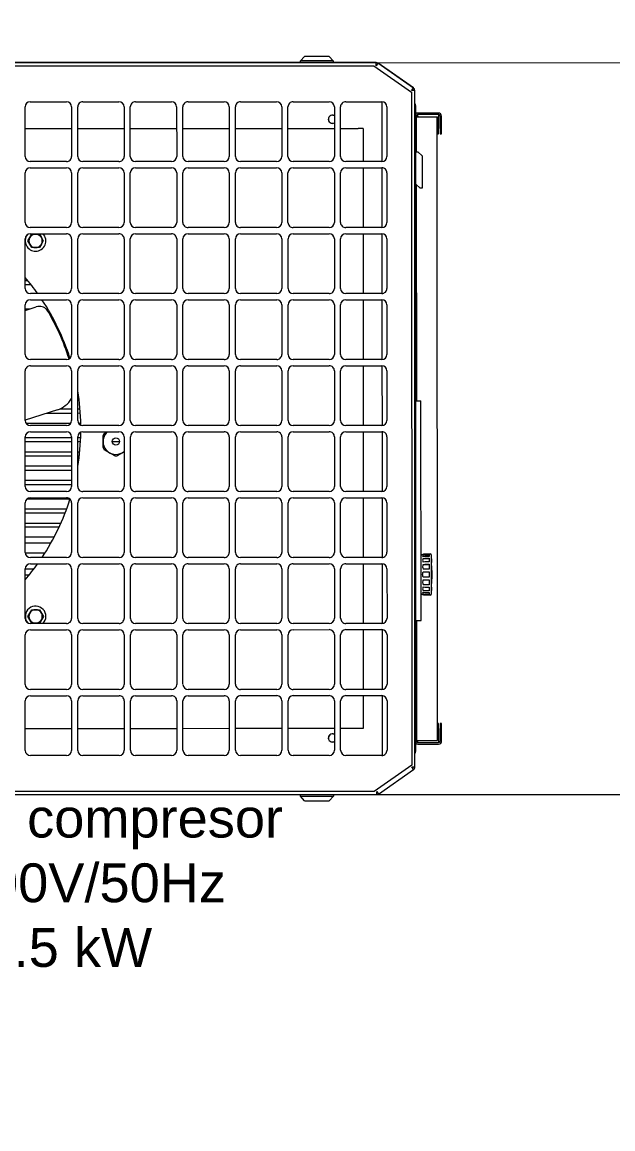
# Model space of a CAD drawing. Header units: millimetres. Extents: x 1322820 to 1391563, y 1051909 to 1098256.
# Drawn here: x 1362852 to 1363418, y 1087659 to 1088720 of the extents above; entities that cross this region are included whole.
import ezdxf

# ---------------------------------------------------------------- set-up
doc = ezdxf.new("R2010")
doc.units = ezdxf.units.MM
doc.header["$MEASUREMENT"] = 0
doc.layers.get('0').update_dxf_attribs({"true_color": 0x787878})
doc.layers.add('instalatii - echipamente_Pen_No__21', color=7, linetype='Continuous', lineweight=20, true_color=0x787878)
doc.styles.add('ARIAL', font='arial.ttf')

# ---------------------------------------------------------------- blocks, each defined once
blk = doc.blocks.new('terasa')
at = {"layer": 'instalatii - echipamente_Pen_No__21', "linetype": 'Continuous', "lineweight": 20}
for p, q in [((1363118.481, 1088683.275), (1363122.437, 1088687.627)), ((1363146.173, 1088687.631), (1363122.437, 1088687.627)), ((1363146.173, 1088687.631), (1363150.13, 1088683.28)), ((1362362.486, 1088678.615), (1363189.101, 1088678.736)), ((1363191.147, 1088681.703), (1362778.757, 1088681.643)), ((1363150.13, 1088683.28), (1363118.481, 1088683.275)), ((1363118.482, 1088681.693), (1363118.481, 1088683.275)), ((1363150.13, 1088683.28), (1363150.13, 1088681.697)), ((1363189.101, 1088678.736), (1363225.302, 1088653.423)), ((1363191.147, 1088681.703), (1363191.397, 1088681.703)), ((1363191.148, 1088678.736), (1363191.147, 1088681.703)), ((1363192.849, 1088681.167), (1363191.148, 1088678.736)), ((1363191.397, 1088681.693), (1363191.397, 1088681.703)), ((1363191.397, 1088679.093), (1363191.397, 1088680.22)), ((1363227.004, 1088657.259), (1363192.849, 1088681.167)), ((1363227.004, 1088657.259), (1363192.849, 1088681.167)), ((1363193.099, 1088681.167), (1363193.017, 1088681.05)), ((1363227, 1088657.436), (1363193.099, 1088681.167)), ((1363225.302, 1088654.828), (1363227.004, 1088657.259)), ((1363228.269, 1088654.829), (1363225.302, 1088654.828)), ((1363225.302, 1088653.423), (1363225.397, 1088007.796)), ((1363226.918, 1088657.319), (1363227, 1088657.436)), ((1363228.364, 1088006.042), (1363228.269, 1088654.829)), ((1363228.364, 1088006.042), (1363228.269, 1088654.829)), ((1362859.37, 1088644.072), (1362893.985, 1088644.078)), ((1362909.809, 1088644.08), (1362944.425, 1088644.085)), ((1362960.249, 1088644.087), (1362994.864, 1088644.092)), ((1363010.688, 1088644.095), (1363045.304, 1088644.1)), ((1363061.128, 1088644.102), (1363095.743, 1088644.107)), ((1363111.568, 1088644.109), (1363146.183, 1088644.114)), ((1363162.007, 1088644.117), (1363196.622, 1088644.122)), ((1363197.125, 1088586.784), (1363197.117, 1088644.097)), ((1362854.432, 1088591.654), (1362854.425, 1088639.127)), ((1362898.931, 1088639.133), (1362898.938, 1088591.661)), ((1362904.872, 1088591.662), (1362904.865, 1088639.134)), ((1362949.37, 1088639.141), (1362949.377, 1088591.668)), ((1362955.311, 1088591.669), (1362955.305, 1088639.141)), ((1362999.81, 1088639.148), (1362999.817, 1088591.675)), ((1363005.751, 1088591.676), (1363005.744, 1088639.149)), ((1363050.25, 1088639.155), (1363050.257, 1088591.683)), ((1363056.191, 1088591.684), (1363056.184, 1088639.156)), ((1363100.689, 1088639.163), (1363100.696, 1088591.69)), ((1363106.63, 1088591.691), (1363106.623, 1088639.164)), ((1363151.129, 1088639.17), (1363151.136, 1088591.698)), ((1363157.07, 1088591.698), (1363157.063, 1088639.171)), ((1363201.568, 1088639.177), (1363201.575, 1088591.705)), ((1363229.351, 1088021.05), (1363229.26, 1088640.17)), ((1363251.02, 1088633.251), (1363231.239, 1088633.248)), ((1363251.02, 1088631.767), (1363231.24, 1088631.764)), ((1363231.24, 1088630.281), (1363231.24, 1088631.764)), ((1363251.02, 1088631.767), (1363251.02, 1088630.284)), ((1363229.262, 1088630.28), (1363229.756, 1088630.28)), ((1363229.756, 1088629.786), (1363229.756, 1088630.28)), ((1363229.756, 1088629.786), (1363249.537, 1088629.789)), ((1363229.756, 1088629.786), (1363229.761, 1088596.209)), ((1363231.24, 1088630.281), (1363231.24, 1088629.786)), ((1363249.537, 1088629.789), (1363249.624, 1088031.437)), ((1363251.023, 1088613.47), (1363251.02, 1088630.284)), ((1363252.505, 1088618.416), (1363252.504, 1088630.284)), ((1363253.989, 1088618.416), (1363253.987, 1088630.284)), ((1362854.428, 1088618.357), (1362898.934, 1088618.364)), ((1362904.868, 1088618.365), (1362949.374, 1088618.371)), ((1362955.308, 1088618.372), (1362999.813, 1088618.379)), ((1363005.747, 1088618.38), (1363050.253, 1088618.386)), ((1363056.187, 1088618.387), (1363100.692, 1088618.393)), ((1363106.626, 1088618.394), (1363151.132, 1088618.401)), ((1363157.066, 1088618.402), (1363173.876, 1088618.404)), ((1363178.824, 1088618.405), (1363173.876, 1088618.404)), ((1363178.824, 1088618.405), (1363178.829, 1088586.757)), ((1363229.264, 1088613.467), (1363229.759, 1088613.467)), ((1363249.539, 1088613.47), (1363251.023, 1088613.47)), ((1363252.505, 1088618.416), (1363252.506, 1088613.471)), ((1363252.506, 1088613.471), (1363253.99, 1088613.471)), ((1363253.99, 1088613.471), (1363253.989, 1088618.416)), ((1363229.267, 1088596.654), (1363229.761, 1088596.654)), ((1363229.267, 1088595.22), (1363229.366, 1088595.22)), ((1363229.366, 1088596.209), (1363231.344, 1088596.209)), ((1363229.37, 1088565.055), (1363229.366, 1088596.209)), ((1363231.344, 1088596.209), (1363235.3, 1088592.254)), ((1363235.3, 1088592.254), (1363235.305, 1088561.1)), ((1362893.994, 1088586.715), (1362859.378, 1088586.71)), ((1362859.379, 1088580.776), (1362893.994, 1088580.781)), ((1362944.433, 1088586.722), (1362909.818, 1088586.717)), ((1362909.819, 1088580.783), (1362944.434, 1088580.788)), ((1362994.873, 1088586.73), (1362960.257, 1088586.725)), ((1362960.258, 1088580.791), (1362994.874, 1088580.796)), ((1363045.312, 1088586.737), (1363010.697, 1088586.732)), ((1363010.698, 1088580.798), (1363045.313, 1088580.803)), ((1363095.752, 1088586.744), (1363061.136, 1088586.739)), ((1363061.137, 1088580.805), (1363095.753, 1088580.81)), ((1363146.191, 1088586.752), (1363111.576, 1088586.747)), ((1363111.577, 1088580.813), (1363146.192, 1088580.818)), ((1363196.631, 1088586.759), (1363162.016, 1088586.754)), ((1363162.016, 1088580.82), (1363196.632, 1088580.825)), ((1363178.83, 1088580.822), (1363178.838, 1088523.46)), ((1363197.135, 1088523.487), (1363197.126, 1088580.8)), ((1362854.442, 1088528.357), (1362854.435, 1088575.83)), ((1362898.94, 1088575.836), (1362898.947, 1088528.364)), ((1362904.881, 1088528.365), (1362904.874, 1088575.837)), ((1362949.38, 1088575.844), (1362949.387, 1088528.371)), ((1362955.321, 1088528.372), (1362955.314, 1088575.845)), ((1362999.819, 1088575.851), (1362999.826, 1088528.379)), ((1363005.76, 1088528.38), (1363005.753, 1088575.852)), ((1363050.259, 1088575.859), (1363050.266, 1088528.386)), ((1363056.2, 1088528.387), (1363056.193, 1088575.859)), ((1363100.698, 1088575.866), (1363100.705, 1088528.393)), ((1363106.639, 1088528.394), (1363106.632, 1088575.867)), ((1363151.138, 1088575.873), (1363151.145, 1088528.401)), ((1363157.079, 1088528.402), (1363157.072, 1088575.874)), ((1363201.578, 1088575.881), (1363201.584, 1088528.408)), ((1363229.271, 1088565.55), (1363229.37, 1088565.55)), ((1363233.327, 1088561.1), (1363229.37, 1088565.055)), ((1363229.766, 1088564.66), (1363229.796, 1088357.313)), ((1363235.305, 1088561.1), (1363233.327, 1088561.1)), ((1362858.846, 1088513.849), (1362860.701, 1088517.064)), ((1362894.003, 1088523.418), (1362859.387, 1088523.413)), ((1362859.388, 1088517.479), (1362894.004, 1088517.484)), ((1362860.701, 1088517.064), (1362864.412, 1088517.064)), ((1362864.412, 1088517.064), (1362868.124, 1088517.065)), ((1362868.124, 1088517.065), (1362869.98, 1088513.851)), ((1362944.442, 1088523.426), (1362909.827, 1088523.42)), ((1362909.828, 1088517.486), (1362944.443, 1088517.491)), ((1362994.882, 1088523.433), (1362960.267, 1088523.428)), ((1362960.267, 1088517.494), (1362994.883, 1088517.499)), ((1363045.321, 1088523.44), (1363010.706, 1088523.435)), ((1363010.707, 1088517.501), (1363045.322, 1088517.506)), ((1363095.761, 1088523.448), (1363061.146, 1088523.443)), ((1363061.147, 1088517.509), (1363095.762, 1088517.514)), ((1363146.201, 1088523.455), (1363111.585, 1088523.45)), ((1363111.586, 1088517.516), (1363146.201, 1088517.521)), ((1363196.64, 1088523.462), (1363162.025, 1088523.457)), ((1363162.026, 1088517.523), (1363196.641, 1088517.528)), ((1363178.839, 1088517.526), (1363178.847, 1088460.163)), ((1363197.144, 1088460.191), (1363197.136, 1088517.504)), ((1362854.451, 1088465.061), (1362854.444, 1088512.533)), ((1362856.99, 1088510.635), (1362858.846, 1088513.849)), ((1362858.847, 1088507.421), (1362856.99, 1088510.635)), ((1362860.703, 1088504.207), (1362858.847, 1088507.421)), ((1362864.414, 1088504.207), (1362860.703, 1088504.207)), ((1362868.126, 1088504.208), (1362864.414, 1088504.207)), ((1362869.981, 1088507.422), (1362868.126, 1088504.208)), ((1362869.98, 1088513.851), (1362871.837, 1088510.637)), ((1362871.837, 1088510.637), (1362869.981, 1088507.422)), ((1362898.949, 1088512.54), (1362898.956, 1088465.067)), ((1362904.89, 1088465.068), (1362904.883, 1088512.541)), ((1362949.389, 1088512.547), (1362949.396, 1088465.075)), ((1362955.33, 1088465.076), (1362955.323, 1088512.548)), ((1362999.829, 1088512.555), (1362999.835, 1088465.082)), ((1363005.77, 1088465.083), (1363005.763, 1088512.555)), ((1363050.268, 1088512.562), (1363050.275, 1088465.089)), ((1363056.209, 1088465.09), (1363056.202, 1088512.563)), ((1363100.708, 1088512.569), (1363100.715, 1088465.097)), ((1363106.649, 1088465.098), (1363106.642, 1088512.57)), ((1363151.147, 1088512.577), (1363151.154, 1088465.104)), ((1363157.088, 1088465.105), (1363157.081, 1088512.578)), ((1363201.587, 1088512.584), (1363201.594, 1088465.112)), ((1362854.45, 1088472.824), (1362856.732, 1088472.825)), ((1362860.195, 1088468.523), (1362854.45, 1088468.522)), ((1362894.012, 1088460.121), (1362859.397, 1088460.116)), ((1362859.398, 1088454.182), (1362894.013, 1088454.187)), ((1362944.452, 1088460.129), (1362909.836, 1088460.124)), ((1362909.837, 1088454.19), (1362944.452, 1088454.195)), ((1362994.891, 1088460.136), (1362960.276, 1088460.131)), ((1362960.277, 1088454.197), (1362994.892, 1088454.202)), ((1363045.331, 1088460.144), (1363010.715, 1088460.139)), ((1363010.716, 1088454.204), (1363045.332, 1088454.21)), ((1363095.77, 1088460.151), (1363061.155, 1088460.146)), ((1363061.156, 1088454.212), (1363095.771, 1088454.217)), ((1363146.21, 1088460.158), (1363111.594, 1088460.153)), ((1363111.595, 1088454.219), (1363146.211, 1088454.224)), ((1363196.649, 1088460.166), (1363162.034, 1088460.161)), ((1363162.035, 1088454.227), (1363196.65, 1088454.232)), ((1363178.848, 1088454.229), (1363178.856, 1088396.866)), ((1363197.153, 1088396.894), (1363197.145, 1088454.207)), ((1362854.46, 1088401.764), (1362854.453, 1088449.237)), ((1362854.454, 1088443.933), (1362865.051, 1088447.378)), ((1362854.454, 1088445.429), (1362859.058, 1088445.43)), ((1362874.423, 1088445.432), (1362876.082, 1088445.432)), ((1362878.596, 1088441.13), (1362877.416, 1088441.13)), ((1362898.959, 1088449.243), (1362898.966, 1088401.771)), ((1362904.9, 1088401.771), (1362904.893, 1088449.244)), ((1362949.398, 1088449.25), (1362949.405, 1088401.778)), ((1362955.339, 1088401.779), (1362955.332, 1088449.251)), ((1362999.838, 1088449.258), (1362999.845, 1088401.785)), ((1363005.779, 1088401.786), (1363005.772, 1088449.259)), ((1363050.277, 1088449.265), (1363050.284, 1088401.793)), ((1363056.218, 1088401.794), (1363056.211, 1088449.266)), ((1363100.717, 1088449.273), (1363100.724, 1088401.8)), ((1363106.658, 1088401.801), (1363106.651, 1088449.273)), ((1363151.156, 1088449.28), (1363151.163, 1088401.807)), ((1363157.097, 1088401.808), (1363157.091, 1088449.281)), ((1363201.596, 1088449.287), (1363201.603, 1088401.815)), ((1362882.518, 1088431.735), (1362883.652, 1088431.735)), ((1362885.779, 1088427.433), (1362884.635, 1088427.433)), ((1362888.909, 1088418.038), (1362890.035, 1088418.038)), ((1362891.813, 1088413.737), (1362890.738, 1088413.736)), ((1362894.265, 1088404.341), (1362895.338, 1088404.341)), ((1362896.794, 1088400.039), (1362895.704, 1088400.039)), ((1362894.021, 1088396.825), (1362859.406, 1088396.82)), ((1362859.407, 1088390.886), (1362894.022, 1088390.891)), ((1362944.461, 1088396.832), (1362909.845, 1088396.827)), ((1362909.846, 1088390.893), (1362944.462, 1088390.898)), ((1362994.9, 1088396.84), (1362960.285, 1088396.834)), ((1362960.286, 1088390.9), (1362994.901, 1088390.905)), ((1363045.34, 1088396.847), (1363010.725, 1088396.842)), ((1363010.725, 1088390.908), (1363045.341, 1088390.913)), ((1363095.78, 1088396.854), (1363061.164, 1088396.849)), ((1363061.165, 1088390.915), (1363095.78, 1088390.92)), ((1363146.219, 1088396.862), (1363111.604, 1088396.857)), ((1363111.605, 1088390.923), (1363146.22, 1088390.928)), ((1363196.659, 1088396.869), (1363162.043, 1088396.864)), ((1363162.044, 1088390.93), (1363196.66, 1088390.935)), ((1363178.857, 1088390.932), (1363178.866, 1088333.57)), ((1363197.162, 1088333.597), (1363197.154, 1088390.91)), ((1362854.469, 1088338.467), (1362854.462, 1088385.94)), ((1362898.968, 1088385.946), (1362898.975, 1088338.474)), ((1362904.909, 1088338.475), (1362904.902, 1088385.947)), ((1362949.408, 1088385.954), (1362949.414, 1088338.481)), ((1362955.349, 1088338.482), (1362955.342, 1088385.955)), ((1362999.847, 1088385.961), (1362999.854, 1088338.489)), ((1363005.788, 1088338.489), (1363005.781, 1088385.962)), ((1363050.287, 1088385.969), (1363050.294, 1088338.496)), ((1363056.228, 1088338.497), (1363056.221, 1088385.969)), ((1363100.726, 1088385.976), (1363100.733, 1088338.503)), ((1363106.667, 1088338.504), (1363106.66, 1088385.977)), ((1363151.166, 1088385.983), (1363151.173, 1088338.511)), ((1363157.107, 1088338.512), (1363157.1, 1088385.984)), ((1363201.605, 1088385.991), (1363201.612, 1088338.518)), ((1362904.905, 1088363.249), (1362905.469, 1088363.249)), ((1362906.063, 1088358.947), (1362904.906, 1088358.947)), ((1363229.302, 1088357.313), (1363234.247, 1088357.314)), ((1363234.248, 1088352.369), (1363234.247, 1088357.314)), ((1362885.388, 1088348.595), (1362854.469, 1088338.544)), ((1362898.974, 1088345.249), (1362875.083, 1088345.245)), ((1362887.595, 1088349.549), (1362898.973, 1088349.551)), ((1362904.907, 1088349.552), (1362907.066, 1088349.552)), ((1362907.392, 1088345.25), (1362904.908, 1088345.249)), ((1363234.277, 1088151.6), (1363234.248, 1088352.369)), ((1362855.221, 1088335.847), (1362898.224, 1088335.853)), ((1362905.661, 1088335.854), (1362907.814, 1088335.854)), ((1362894.031, 1088333.528), (1362859.415, 1088333.523)), ((1362859.416, 1088327.589), (1362894.031, 1088327.594)), ((1362944.47, 1088333.535), (1362909.855, 1088333.53)), ((1362909.856, 1088327.596), (1362944.471, 1088327.601)), ((1362929.143, 1088318.204), (1362929.142, 1088323.986)), ((1362930.315, 1088326.019), (1362933.044, 1088327.595)), ((1362994.91, 1088333.543), (1362960.294, 1088333.538)), ((1362960.295, 1088327.604), (1362994.911, 1088327.609)), ((1363045.349, 1088333.55), (1363010.734, 1088333.545)), ((1363010.735, 1088327.611), (1363045.35, 1088327.616)), ((1363095.789, 1088333.558), (1363061.173, 1088333.553)), ((1363061.174, 1088327.618), (1363095.79, 1088327.624)), ((1363146.228, 1088333.565), (1363111.613, 1088333.56)), ((1363111.614, 1088327.626), (1363146.229, 1088327.631)), ((1363196.668, 1088333.572), (1363162.053, 1088333.567)), ((1363162.053, 1088327.633), (1363196.669, 1088327.638)), ((1363178.867, 1088327.636), (1363178.875, 1088270.273)), ((1363197.172, 1088270.3), (1363197.163, 1088327.614)), ((1362854.479, 1088275.171), (1362854.472, 1088322.643)), ((1362854.472, 1088322.149), (1362898.977, 1088322.155)), ((1362898.978, 1088317.853), (1362854.472, 1088317.846)), ((1362898.977, 1088322.65), (1362898.984, 1088275.177)), ((1362904.918, 1088275.178), (1362904.911, 1088322.651)), ((1362904.911, 1088322.156), (1362907.72, 1088322.156)), ((1362907.517, 1088317.854), (1362904.912, 1088317.854)), ((1362929.144, 1088312.421), (1362929.143, 1088318.204)), ((1362944.95, 1088317.86), (1362938.061, 1088317.859)), ((1362949.417, 1088322.657), (1362949.424, 1088275.185)), ((1362955.358, 1088275.185), (1362955.351, 1088322.658)), ((1362999.856, 1088322.664), (1362999.863, 1088275.192)), ((1363005.797, 1088275.193), (1363005.79, 1088322.665)), ((1363050.296, 1088322.672), (1363050.303, 1088275.199)), ((1363056.237, 1088275.2), (1363056.23, 1088322.673)), ((1363100.735, 1088322.679), (1363100.742, 1088275.207)), ((1363106.676, 1088275.208), (1363106.67, 1088322.68)), ((1363151.175, 1088322.687), (1363151.182, 1088275.214)), ((1363157.116, 1088275.215), (1363157.109, 1088322.687)), ((1363201.615, 1088322.694), (1363201.622, 1088275.221)), ((1362854.474, 1088308.451), (1362898.979, 1088308.457)), ((1362898.98, 1088304.155), (1362854.474, 1088304.149)), ((1362904.913, 1088308.458), (1362906.785, 1088308.458)), ((1362906.316, 1088304.156), (1362904.914, 1088304.156)), ((1362935.326, 1088307.498), (1362930.317, 1088310.389)), ((1362940.334, 1088304.607), (1362935.326, 1088307.498)), ((1362947.688, 1088307.5), (1362942.68, 1088304.608)), ((1362949.368, 1088308.47), (1362947.688, 1088307.5)), ((1362854.476, 1088294.753), (1362898.981, 1088294.76)), ((1362904.915, 1088294.76), (1362904.996, 1088294.76)), ((1362898.982, 1088290.457), (1362854.476, 1088290.451)), ((1362854.478, 1088281.055), (1362898.983, 1088281.062)), ((1362898.984, 1088276.76), (1362854.478, 1088276.753)), ((1362897.312, 1088263.061), (1362856.155, 1088263.055)), ((1362894.04, 1088270.231), (1362859.424, 1088270.226)), ((1362859.425, 1088264.292), (1362894.041, 1088264.297)), ((1362944.479, 1088270.239), (1362909.864, 1088270.234)), ((1362909.865, 1088264.3), (1362944.48, 1088264.305)), ((1362994.919, 1088270.246), (1362960.304, 1088270.241)), ((1362960.304, 1088264.307), (1362994.92, 1088264.312)), ((1363045.358, 1088270.254), (1363010.743, 1088270.248)), ((1363010.744, 1088264.314), (1363045.359, 1088264.319)), ((1363095.798, 1088270.261), (1363061.183, 1088270.256)), ((1363061.184, 1088264.322), (1363095.799, 1088264.327)), ((1363146.238, 1088270.268), (1363111.622, 1088270.263)), ((1363111.623, 1088264.329), (1363146.238, 1088264.334)), ((1363196.677, 1088270.276), (1363162.062, 1088270.271)), ((1363162.063, 1088264.337), (1363196.678, 1088264.342)), ((1363178.876, 1088264.339), (1363178.884, 1088206.976)), ((1363197.181, 1088207.004), (1363197.173, 1088264.317)), ((1362854.488, 1088211.874), (1362854.481, 1088259.346)), ((1362854.482, 1088253.66), (1362894.245, 1088253.665)), ((1362892.619, 1088249.363), (1362854.482, 1088249.357)), ((1362898.986, 1088259.353), (1362898.993, 1088211.88)), ((1362904.927, 1088211.881), (1362904.921, 1088259.354)), ((1362949.426, 1088259.36), (1362949.433, 1088211.888)), ((1362955.367, 1088211.889), (1362955.36, 1088259.361)), ((1362999.866, 1088259.368), (1362999.873, 1088211.895)), ((1363005.807, 1088211.896), (1363005.8, 1088259.369)), ((1363050.305, 1088259.375), (1363050.312, 1088211.903)), ((1363056.246, 1088211.903), (1363056.239, 1088259.376)), ((1363100.745, 1088259.382), (1363100.752, 1088211.91)), ((1363106.686, 1088211.911), (1363106.679, 1088259.383)), ((1363151.184, 1088259.39), (1363151.191, 1088211.917)), ((1363157.125, 1088211.918), (1363157.118, 1088259.391)), ((1363201.624, 1088259.397), (1363201.631, 1088211.925)), ((1362854.484, 1088239.962), (1362888.708, 1088239.967)), ((1362886.978, 1088236.159), (1362854.484, 1088236.154)), ((1362854.486, 1088226.759), (1362882.33, 1088226.763)), ((1362879.076, 1088220.779), (1362854.487, 1088220.775)), ((1362854.513, 1088211.379), (1362873.473, 1088211.382)), ((1362894.049, 1088206.935), (1362859.434, 1088206.93)), ((1362944.489, 1088206.942), (1362909.873, 1088206.937)), ((1362994.928, 1088206.949), (1362960.313, 1088206.944)), ((1363045.368, 1088206.957), (1363010.752, 1088206.952)), ((1363095.807, 1088206.964), (1363061.192, 1088206.959)), ((1363146.247, 1088206.972), (1363111.631, 1088206.966)), ((1363196.686, 1088206.979), (1363162.071, 1088206.974)), ((1363235.841, 1088209.952), (1363236.203, 1088209.952)), ((1363236.203, 1088209.43), (1363237.997, 1088209.744)), ((1363236.203, 1088209.43), (1363242.181, 1088209.431)), ((1363237.997, 1088207.851), (1363236.204, 1088207.537)), ((1363242.18, 1088210.292), (1363237.997, 1088210.291)), ((1363237.997, 1088209.744), (1363242.181, 1088209.744)), ((1363242.181, 1088207.852), (1363237.997, 1088207.851)), ((1363242.18, 1088210.292), (1363242.18, 1088210.447)), ((1363242.18, 1088210.447), (1363243.169, 1088210.447)), ((1363242.181, 1088209.744), (1363242.181, 1088207.852)), ((1363244.159, 1088209.458), (1363244.164, 1088171.876)), ((1363244.159, 1088209.458), (1363244.384, 1088202.018)), ((1362854.497, 1088148.577), (1362854.49, 1088196.05)), ((1362859.435, 1088200.996), (1362894.05, 1088201.001)), ((1362898.996, 1088196.056), (1362899.003, 1088148.584)), ((1362904.937, 1088148.585), (1362904.93, 1088196.057)), ((1362909.874, 1088201.003), (1362944.489, 1088201.008)), ((1362949.435, 1088196.064), (1362949.442, 1088148.591)), ((1362955.376, 1088148.592), (1362955.369, 1088196.065)), ((1362960.314, 1088201.01), (1362994.929, 1088201.015)), ((1362999.875, 1088196.071), (1362999.882, 1088148.598)), ((1363005.816, 1088148.599), (1363005.809, 1088196.072)), ((1363010.753, 1088201.018), (1363045.369, 1088201.023)), ((1363050.314, 1088196.078), (1363050.321, 1088148.606)), ((1363056.255, 1088148.607), (1363056.248, 1088196.079)), ((1363061.193, 1088201.025), (1363095.808, 1088201.03)), ((1363100.754, 1088196.086), (1363100.761, 1088148.613)), ((1363106.695, 1088148.614), (1363106.688, 1088196.087)), ((1363111.632, 1088201.032), (1363146.248, 1088201.037)), ((1363151.194, 1088196.093), (1363151.2, 1088148.621)), ((1363157.135, 1088148.621), (1363157.128, 1088196.094)), ((1363162.072, 1088201.04), (1363196.687, 1088201.045)), ((1363178.885, 1088201.042), (1363178.893, 1088143.68)), ((1363197.19, 1088143.707), (1363197.182, 1088201.02)), ((1363201.633, 1088196.101), (1363201.64, 1088148.628)), ((1363236.204, 1088206.051), (1363237.997, 1088206.292)), ((1363236.204, 1088206.051), (1363242.181, 1088206.052)), ((1363237.998, 1088202.795), (1363236.204, 1088202.555)), ((1363236.205, 1088200.331), (1363237.998, 1088200.461)), ((1363236.205, 1088200.331), (1363242.182, 1088200.332)), ((1363237.997, 1088206.292), (1363242.181, 1088206.292)), ((1363242.182, 1088202.796), (1363237.998, 1088202.795)), ((1363237.998, 1088200.461), (1363242.182, 1088200.461)), ((1363242.181, 1088206.292), (1363242.182, 1088202.796)), ((1363242.182, 1088200.461), (1363242.183, 1088195.893)), ((1363244.343, 1088196.967), (1363244.464, 1088195.513)), ((1363244.432, 1088200.134), (1363244.381, 1088202.018)), ((1363244.474, 1088198.905), (1363244.432, 1088200.134)), ((1363244.478, 1088198.905), (1363244.727, 1088190.667)), ((1362854.49, 1088196), (1362862.859, 1088196.002)), ((1362858.187, 1088190.017), (1362854.491, 1088190.017)), ((1363237.999, 1088195.892), (1363236.205, 1088195.762)), ((1363236.206, 1088193.139), (1363237.999, 1088193.139)), ((1363238, 1088188.194), (1363236.206, 1088188.193)), ((1363236.207, 1088185.57), (1363238, 1088185.44)), ((1363242.183, 1088195.893), (1363237.999, 1088195.892)), ((1363237.999, 1088193.139), (1363242.183, 1088193.139)), ((1363242.184, 1088188.194), (1363238, 1088188.194)), ((1363238, 1088185.44), (1363242.184, 1088185.441)), ((1363242.183, 1088193.139), (1363242.184, 1088188.194)), ((1363242.184, 1088185.441), (1363242.185, 1088180.872)), ((1363244.366, 1088185.359), (1363244.389, 1088185.748)), ((1363244.492, 1088187.509), (1363244.434, 1088183.913)), ((1363244.462, 1088187.005), (1363244.492, 1088187.509)), ((1363244.727, 1088190.667), (1363244.47, 1088182.104)), ((1363236.208, 1088181.001), (1363242.185, 1088181.002)), ((1363238.001, 1088180.872), (1363236.208, 1088181.001)), ((1363236.208, 1088178.777), (1363238.001, 1088178.538)), ((1363238.002, 1088175.041), (1363236.208, 1088175.281)), ((1363236.208, 1088175.281), (1363242.186, 1088175.281)), ((1363242.185, 1088180.872), (1363238.001, 1088180.872)), ((1363238.001, 1088178.538), (1363242.185, 1088178.538)), ((1363242.186, 1088175.041), (1363238.002, 1088175.041)), ((1363242.185, 1088178.538), (1363242.186, 1088175.041)), ((1363244.359, 1088178.388), (1363244.164, 1088171.876)), ((1363244.359, 1088178.388), (1363244.466, 1088181.987)), ((1363244.434, 1088183.913), (1363244.366, 1088185.359)), ((1363235.847, 1088171.38), (1363236.209, 1088171.38)), ((1363236.209, 1088173.795), (1363238.002, 1088173.481)), ((1363236.209, 1088171.902), (1363242.186, 1088171.903)), ((1363238.002, 1088171.589), (1363236.209, 1088171.902)), ((1363238.002, 1088173.481), (1363242.186, 1088173.482)), ((1363242.186, 1088171.589), (1363238.002, 1088171.589)), ((1363238.002, 1088171.041), (1363242.186, 1088171.042)), ((1363242.186, 1088173.482), (1363242.186, 1088171.589)), ((1363242.186, 1088170.887), (1363242.186, 1088171.042)), ((1363243.175, 1088170.887), (1363242.186, 1088170.887)), ((1362857.043, 1088150.476), (1362858.898, 1088153.691)), ((1362858.898, 1088153.691), (1362860.754, 1088156.906)), ((1362860.754, 1088156.906), (1362864.465, 1088156.906)), ((1362864.465, 1088156.906), (1362868.177, 1088156.907)), ((1362868.177, 1088156.907), (1362870.033, 1088153.693)), ((1362870.033, 1088153.693), (1362871.889, 1088150.479)), ((1362858.899, 1088147.262), (1362857.043, 1088150.476)), ((1362860.756, 1088144.048), (1362858.899, 1088147.262)), ((1362894.058, 1088143.638), (1362859.443, 1088143.633)), ((1362864.467, 1088144.049), (1362860.756, 1088144.048)), ((1362868.179, 1088144.05), (1362864.467, 1088144.049)), ((1362870.034, 1088147.264), (1362868.179, 1088144.05)), ((1362871.889, 1088150.479), (1362870.034, 1088147.264)), ((1362944.498, 1088143.645), (1362909.882, 1088143.64)), ((1362994.937, 1088143.653), (1362960.322, 1088143.648)), ((1363045.377, 1088143.66), (1363010.762, 1088143.655)), ((1363095.817, 1088143.667), (1363061.201, 1088143.662)), ((1363146.256, 1088143.675), (1363111.641, 1088143.67)), ((1363196.696, 1088143.682), (1363162.08, 1088143.677)), ((1363229.333, 1088146.654), (1363234.278, 1088146.655)), ((1363229.827, 1088146.654), (1363229.844, 1088031.434)), ((1363234.278, 1088146.655), (1363234.277, 1088151.6)), ((1362854.506, 1088085.281), (1362854.499, 1088132.753)), ((1362859.444, 1088137.699), (1362894.059, 1088137.704)), ((1362899.005, 1088132.76), (1362899.012, 1088085.287)), ((1362904.946, 1088085.288), (1362904.939, 1088132.76)), ((1362909.883, 1088137.706), (1362944.499, 1088137.711)), ((1362949.445, 1088132.767), (1362949.451, 1088085.294)), ((1362955.386, 1088085.295), (1362955.379, 1088132.768)), ((1362960.323, 1088137.714), (1362994.938, 1088137.719)), ((1362999.884, 1088132.774), (1362999.891, 1088085.302)), ((1363005.825, 1088085.303), (1363005.818, 1088132.775)), ((1363010.762, 1088137.721), (1363045.378, 1088137.726)), ((1363050.324, 1088132.782), (1363050.331, 1088085.309)), ((1363056.265, 1088085.31), (1363056.258, 1088132.783)), ((1363061.202, 1088137.728), (1363095.817, 1088137.733)), ((1363100.763, 1088132.789), (1363100.77, 1088085.317)), ((1363106.704, 1088085.317), (1363106.697, 1088132.79)), ((1363111.642, 1088137.736), (1363146.257, 1088137.741)), ((1363151.203, 1088132.796), (1363151.21, 1088085.324)), ((1363157.144, 1088085.325), (1363157.137, 1088132.797)), ((1363162.081, 1088137.743), (1363196.697, 1088137.748)), ((1363178.894, 1088137.746), (1363178.903, 1088080.383)), ((1363197.199, 1088080.41), (1363197.191, 1088137.723)), ((1363201.642, 1088132.804), (1363201.649, 1088085.331)), ((1362894.068, 1088080.341), (1362859.452, 1088080.336)), ((1362944.507, 1088080.349), (1362909.892, 1088080.344)), ((1362994.947, 1088080.356), (1362960.331, 1088080.351)), ((1363045.386, 1088080.363), (1363010.771, 1088080.358)), ((1363095.826, 1088080.371), (1363061.21, 1088080.366)), ((1363146.265, 1088080.378), (1363111.65, 1088080.373)), ((1363196.705, 1088080.386), (1363162.09, 1088080.38)), ((1362854.516, 1088021.984), (1362854.509, 1088069.456)), ((1362859.453, 1088074.402), (1362894.068, 1088074.407)), ((1362899.014, 1088069.463), (1362899.021, 1088021.99)), ((1362904.955, 1088021.991), (1362904.948, 1088069.464)), ((1362909.893, 1088074.41), (1362944.508, 1088074.415)), ((1362949.454, 1088069.47), (1362949.461, 1088021.998)), ((1362955.395, 1088021.999), (1362955.388, 1088069.471)), ((1362960.332, 1088074.417), (1362994.948, 1088074.422)), ((1362999.893, 1088069.478), (1362999.9, 1088022.005)), ((1363005.834, 1088022.006), (1363005.827, 1088069.478)), ((1363010.772, 1088074.424), (1363045.387, 1088074.429)), ((1363050.333, 1088069.485), (1363050.34, 1088022.012)), ((1363056.274, 1088022.013), (1363056.267, 1088069.486)), ((1363061.211, 1088074.432), (1363095.827, 1088074.437)), ((1363100.772, 1088069.492), (1363100.779, 1088022.02)), ((1363106.713, 1088022.021), (1363106.707, 1088069.493)), ((1363111.651, 1088074.439), (1363146.266, 1088074.444)), ((1363151.212, 1088069.5), (1363151.219, 1088022.027)), ((1363157.153, 1088022.028), (1363157.146, 1088069.501)), ((1363162.09, 1088074.446), (1363196.706, 1088074.451)), ((1363178.904, 1088074.449), (1363178.908, 1088042.801)), ((1363197.209, 1088017.114), (1363197.2, 1088074.427)), ((1363201.652, 1088069.507), (1363201.659, 1088022.035)), ((1363229.839, 1088064.566), (1363229.345, 1088064.566)), ((1363229.347, 1088047.753), (1363229.842, 1088047.753)), ((1363251.105, 1088047.756), (1363249.622, 1088047.756)), ((1363251.108, 1088030.943), (1363251.105, 1088047.756)), ((1363254.072, 1088047.757), (1363252.589, 1088047.756)), ((1363252.589, 1088047.756), (1363252.59, 1088042.811)), ((1363254.073, 1088042.811), (1363254.072, 1088047.757)), ((1362899.018, 1088042.76), (1362854.513, 1088042.753)), ((1362949.458, 1088042.767), (1362904.952, 1088042.76)), ((1362999.897, 1088042.774), (1362955.392, 1088042.768)), ((1363050.337, 1088042.782), (1363005.831, 1088042.775)), ((1363100.776, 1088042.789), (1363056.271, 1088042.783)), ((1363151.216, 1088042.796), (1363106.71, 1088042.79)), ((1363173.963, 1088042.8), (1363157.15, 1088042.797)), ((1363178.908, 1088042.801), (1363173.963, 1088042.8)), ((1363252.591, 1088030.943), (1363252.59, 1088042.811)), ((1363254.075, 1088030.943), (1363254.073, 1088042.811)), ((1363229.35, 1088030.94), (1363229.844, 1088030.94)), ((1363229.844, 1088031.434), (1363249.624, 1088031.437)), ((1363229.844, 1088030.94), (1363229.844, 1088031.434)), ((1363231.327, 1088031.435), (1363231.328, 1088030.94)), ((1363231.328, 1088029.456), (1363231.328, 1088030.94)), ((1363231.328, 1088029.456), (1363251.108, 1088029.459)), ((1363231.328, 1088027.973), (1363251.108, 1088027.976)), ((1363251.108, 1088030.943), (1363251.108, 1088029.459)), ((1362894.077, 1088017.045), (1362859.461, 1088017.039)), ((1362944.516, 1088017.052), (1362909.901, 1088017.047)), ((1362994.956, 1088017.059), (1362960.341, 1088017.054)), ((1363045.396, 1088017.067), (1363010.78, 1088017.062)), ((1363095.835, 1088017.074), (1363061.22, 1088017.069)), ((1363146.275, 1088017.081), (1363111.659, 1088017.076)), ((1363196.714, 1088017.089), (1363162.099, 1088017.084)), ((1363225.397, 1088007.796), (1363189.203, 1087982.472)), ((1363225.397, 1088006.041), (1363228.364, 1088006.042)), ((1363227.099, 1088003.611), (1363225.397, 1088006.041)), ((1363193.45, 1087980.043), (1363227.099, 1088003.611)), ((1363193.45, 1087980.043), (1363227.099, 1088003.611)), ((1363191.5, 1087979.506), (1362360.291, 1087979.384)), ((1363189.203, 1087982.472), (1362362.587, 1087982.351)), ((1362778.865, 1087979.445), (1363191.749, 1087979.506)), ((1362778.865, 1087979.445), (1363191.749, 1087979.506)), ((1363118.585, 1087977.913), (1363118.584, 1087979.495)), ((1363118.585, 1087977.913), (1363150.233, 1087977.917)), ((1363122.541, 1087973.561), (1363118.585, 1087977.913)), ((1363122.541, 1087973.561), (1363146.278, 1087973.565)), ((1363150.233, 1087977.917), (1363146.278, 1087973.565)), ((1363150.233, 1087979.5), (1363150.233, 1087977.917)), ((1363191.748, 1087982.473), (1363193.45, 1087980.043)), ((1363191.749, 1087979.506), (1363191.748, 1087982.473)), ((1363191.748, 1087982.117), (1363192.424, 1087981.152))]:
    blk.add_line(p, q, dxfattribs=at)
for points in [[(1364217.276, 1088681.764), (1364217, 1090570.775), (1361828.539, 1090570.6), (1361828.815, 1088681.589)], [(1364217.655, 1086090.373), (1364217.379, 1087979.384), (1361828.918, 1087979.209), (1361829.194, 1086090.198)]]:
    blk.add_lwpolyline(points, close=True, dxfattribs=at)
blk.add_circle((1362941.505, 1088318.205), 3.462, dxfattribs=at)
for centre, radius, start, end in [((1363191.148, 1088678.736), 2.967, 55.008379, 90.008379), ((1363191.148, 1088678.736), 1.484, 55.00838, 90.008381), ((1363191.397, 1088678.736), 2.967, 55.008379, 90.008379), ((1363204.134, 1088662.609), 23.129, 339.809606, 343.601167), ((1363225.302, 1088654.828), 1.484, 0.008381, 55.008377), ((1363225.299, 1088655.006), 1.484, 353.144069, 357.691659), ((1363225.299, 1088655.006), 2.967, 359.425204, 55.008379), ((1363225.302, 1088654.828), 2.967, 0.008379, 55.008378), ((1362859.37, 1088639.127), 4.945, 90.008379, 180.008379), ((1362893.986, 1088639.132), 4.945, 0.00838, 90.008379), ((1362909.81, 1088639.135), 4.945, 90.008379, 180.00838), ((1362944.425, 1088639.14), 4.945, 0.008379, 90.008379), ((1362960.25, 1088639.142), 4.945, 90.008379, 180.00838), ((1362994.865, 1088639.147), 4.945, 0.008379, 90.008379), ((1363010.689, 1088639.15), 4.945, 90.008379, 180.00838), ((1363045.305, 1088639.155), 4.945, 0.008379, 90.008379), ((1363061.129, 1088639.157), 4.945, 90.008379, 180.00838), ((1363095.744, 1088639.162), 4.945, 0.00838, 90.008379), ((1363111.568, 1088639.164), 4.945, 90.008379, 180.00838), ((1363146.184, 1088639.169), 4.945, 0.00838, 90.008379), ((1363162.008, 1088639.172), 4.945, 90.008378, 180.008379), ((1363196.623, 1088639.177), 4.945, 0.008379, 90.008379), ((1363226.293, 1088640.17), 2.967, 0.008379, 48.198065), ((1363231.24, 1088630.281), 2.967, 90.008379, 131.818693), ((1363231.24, 1088630.281), 1.484, 90.008381, 180.008379), ((1363251.02, 1088630.284), 2.967, 0.008379, 90.008379), ((1363251.02, 1088630.284), 1.484, 0.008381, 90.008376), ((1363149.152, 1088627.302), 3.907, 59.588756, 270.00838), ((1363149.152, 1088627.302), 3.808, 58.710967, 270.00838), ((1363149.152, 1088627.302), 3.808, 270.00838, 301.305792), ((1363149.152, 1088627.302), 3.907, 270.008378, 300.428), ((1362859.377, 1088591.655), 4.945, 180.008379, 270.008379), ((1362893.993, 1088591.66), 4.945, 270.008379, 0.00838), ((1362909.817, 1088591.662), 4.945, 180.008379, 270.008379), ((1362944.432, 1088591.667), 4.945, 270.008379, 0.00838), ((1362960.257, 1088591.67), 4.945, 180.00838, 270.008379), ((1362994.872, 1088591.675), 4.945, 270.008379, 0.008378), ((1363010.696, 1088591.677), 4.945, 180.008379, 270.008379), ((1363045.311, 1088591.682), 4.945, 270.008379, 0.008378), ((1363061.136, 1088591.684), 4.945, 180.00838, 270.00838), ((1363095.751, 1088591.689), 4.945, 270.008379, 0.008379), ((1363111.575, 1088591.692), 4.945, 180.00838, 270.00838), ((1363146.191, 1088591.697), 4.945, 270.008379, 0.008379), ((1363162.015, 1088591.699), 4.945, 180.008379, 270.008379), ((1363196.63, 1088591.704), 4.945, 270.008379, 0.008379), ((1362859.38, 1088575.831), 4.945, 90.008379, 180.008379), ((1362893.995, 1088575.836), 4.945, 0.008379, 90.008379), ((1362909.819, 1088575.838), 4.945, 90.00838, 180.008378), ((1362944.435, 1088575.843), 4.945, 0.008379, 90.008379), ((1362960.259, 1088575.845), 4.945, 90.008379, 180.008379), ((1362994.874, 1088575.851), 4.945, 0.008379, 90.008379), ((1363010.698, 1088575.853), 4.945, 90.008379, 180.008379), ((1363045.314, 1088575.858), 4.945, 0.008379, 90.008379), ((1363061.138, 1088575.86), 4.945, 90.008379, 180.008379), ((1363095.753, 1088575.865), 4.945, 0.00838, 90.008379), ((1363111.578, 1088575.868), 4.945, 90.008379, 180.008379), ((1363146.193, 1088575.873), 4.945, 0.00838, 90.008379), ((1363162.017, 1088575.875), 4.945, 90.008379, 180.008379), ((1363196.632, 1088575.88), 4.945, 0.008378, 90.008379), ((1362859.387, 1088528.358), 4.945, 180.008379, 270.008379), ((1362894.002, 1088528.363), 4.945, 270.008379, 0.008379), ((1362909.826, 1088528.366), 4.945, 180.008379, 270.008379), ((1362944.442, 1088528.371), 4.945, 270.008379, 0.008379), ((1362960.266, 1088528.373), 4.945, 180.008379, 270.008379), ((1362994.881, 1088528.378), 4.945, 270.008379, 0.008379), ((1363010.705, 1088528.38), 4.945, 180.008378, 270.008379), ((1363045.321, 1088528.385), 4.945, 270.008379, 0.008379), ((1363061.145, 1088528.388), 4.945, 180.008378, 270.008379), ((1363095.76, 1088528.393), 4.945, 270.00838, 0.008378), ((1363111.584, 1088528.395), 4.945, 180.008378, 270.008379), ((1363146.2, 1088528.4), 4.945, 270.008379, 0.008378), ((1363162.024, 1088528.402), 4.945, 180.008379, 270.00838), ((1363196.639, 1088528.407), 4.945, 270.008379, 0.008379), ((1362859.389, 1088512.534), 4.945, 90.008379, 180.008379), ((1362864.413, 1088510.636), 9.89, 143.271401, 270.008379), ((1362864.413, 1088510.636), 6.429, 90.008379, 150.008379), ((1362864.413, 1088510.636), 6.429, 30.008379, 90.008379), ((1362864.413, 1088510.636), 9.89, 270.008379, 43.797322), ((1362894.004, 1088512.539), 4.945, 0.008379, 90.00838), ((1362909.829, 1088512.541), 4.945, 90.008379, 180.008379), ((1362944.444, 1088512.546), 4.945, 0.008379, 90.00838), ((1362960.268, 1088512.549), 4.945, 90.008379, 180.008378), ((1362994.883, 1088512.554), 4.945, 0.008378, 90.008379), ((1363010.708, 1088512.556), 4.945, 90.008379, 180.008378), ((1363045.323, 1088512.561), 4.945, 0.008379, 90.008379), ((1363061.147, 1088512.564), 4.945, 90.008379, 180.008379), ((1363095.763, 1088512.569), 4.945, 0.008379, 90.008379), ((1363111.587, 1088512.571), 4.945, 90.008379, 180.008379), ((1363146.202, 1088512.576), 4.945, 0.008379, 90.008379), ((1363162.026, 1088512.578), 4.945, 90.008379, 180.008379), ((1363196.642, 1088512.583), 4.945, 0.008379, 90.008379), ((1362864.413, 1088510.636), 6.429, 150.008379, 210.008377), ((1362864.413, 1088510.636), 6.429, 210.008379, 270.008379), ((1362864.413, 1088510.636), 6.429, 270.008379, 330.008379), ((1362864.413, 1088510.636), 6.429, 330.008379, 30.008377), ((1362684.361, 1088330.53), 223.516, 35.434039, 40.401062), ((1362859.396, 1088465.061), 4.945, 180.008379, 270.008379), ((1362894.011, 1088465.067), 4.945, 270.008379, 0.008379), ((1362909.835, 1088465.069), 4.945, 180.00838, 270.008379), ((1362944.451, 1088465.074), 4.945, 270.008379, 0.008379), ((1362960.275, 1088465.076), 4.945, 180.008379, 270.008379), ((1362994.89, 1088465.081), 4.945, 270.008379, 0.008379), ((1363010.715, 1088465.084), 4.945, 180.008379, 270.008379), ((1363045.33, 1088465.089), 4.945, 270.008379, 0.008379), ((1363061.154, 1088465.091), 4.945, 180.008379, 270.008379), ((1363095.77, 1088465.096), 4.945, 270.008379, 0.008379), ((1363111.594, 1088465.098), 4.945, 180.008379, 270.008379), ((1363146.209, 1088465.103), 4.945, 270.008379, 0.00838), ((1363162.033, 1088465.106), 4.945, 180.008379, 270.008379), ((1363196.649, 1088465.111), 4.945, 270.008379, 0.00838), ((1362859.398, 1088449.237), 4.945, 90.008379, 180.008379), ((1362684.361, 1088330.53), 223.516, 17.61208, 33.588154), ((1362894.014, 1088449.242), 4.945, 0.008379, 90.008379), ((1362909.838, 1088449.245), 4.945, 90.008379, 180.008379), ((1362944.453, 1088449.25), 4.945, 0.008379, 90.008379), ((1362960.277, 1088449.252), 4.945, 90.008379, 180.008379), ((1362994.893, 1088449.257), 4.945, 0.008379, 90.008379), ((1363010.717, 1088449.259), 4.945, 90.008379, 180.008379), ((1363045.332, 1088449.264), 4.945, 0.00838, 90.00838), ((1363061.156, 1088449.267), 4.945, 90.008379, 180.008379), ((1363095.772, 1088449.272), 4.945, 0.00838, 90.00838), ((1363111.596, 1088449.274), 4.945, 90.008379, 180.008379), ((1363146.211, 1088449.279), 4.945, 0.008379, 90.008379), ((1363162.036, 1088449.282), 4.945, 90.008379, 180.008379), ((1363196.651, 1088449.287), 4.945, 0.008379, 90.008379), ((1362868.109, 1088437.972), 9.89, 73.666196, 108.00838), ((1362868.109, 1088437.972), 9.89, 42.623342, 73.666196), ((1362684.361, 1088330.53), 222.527, 17.550176, 30.858671), ((1362859.405, 1088401.765), 4.945, 180.008379, 270.008379), ((1362894.021, 1088401.77), 4.945, 270.00838, 0.008379), ((1362909.845, 1088401.772), 4.945, 180.008379, 270.008379), ((1362944.46, 1088401.777), 4.945, 270.008378, 0.008379), ((1362960.284, 1088401.78), 4.945, 180.00838, 270.008379), ((1362994.9, 1088401.785), 4.945, 270.008378, 0.008379), ((1363010.724, 1088401.787), 4.945, 180.00838, 270.008379), ((1363045.339, 1088401.792), 4.945, 270.008379, 0.00838), ((1363061.163, 1088401.794), 4.945, 180.008379, 270.008379), ((1363095.779, 1088401.799), 4.945, 270.008379, 0.00838), ((1363111.603, 1088401.802), 4.945, 180.00838, 270.008379), ((1363146.218, 1088401.807), 4.945, 270.008379, 0.008379), ((1363162.043, 1088401.809), 4.945, 180.00838, 270.008379), ((1363196.658, 1088401.814), 4.945, 270.008379, 0.008379), ((1362859.408, 1088385.941), 4.945, 90.008379, 180.00838), ((1362894.023, 1088385.946), 4.945, 0.008379, 90.008379), ((1362909.847, 1088385.948), 4.945, 90.008379, 180.00838), ((1362944.462, 1088385.953), 4.945, 0.008379, 90.008379), ((1362960.287, 1088385.955), 4.945, 90.008379, 180.00838), ((1362994.902, 1088385.96), 4.945, 0.008379, 90.008379), ((1363010.726, 1088385.963), 4.945, 90.008379, 180.00838), ((1363045.342, 1088385.968), 4.945, 0.008379, 90.008379), ((1363061.166, 1088385.97), 4.945, 90.008379, 180.00838), ((1363095.781, 1088385.975), 4.945, 0.008379, 90.008379), ((1363111.605, 1088385.977), 4.945, 90.008379, 180.008379), ((1363146.221, 1088385.983), 4.945, 0.008379, 90.00838), ((1363162.045, 1088385.985), 4.945, 90.008379, 180.008379), ((1363196.66, 1088385.99), 4.945, 0.00838, 90.00838), ((1362684.361, 1088330.53), 223.516, 0.877711, 9.354376), ((1362877.744, 1088372.109), 24.725, 307.921403, 329.418903), ((1362877.744, 1088372.109), 24.725, 288.008379, 307.921402), ((1362859.414, 1088338.468), 4.945, 180.00838, 270.008379), ((1362894.03, 1088338.473), 4.945, 270.008379, 0.008379), ((1362909.854, 1088338.475), 4.945, 180.008379, 270.008379), ((1362944.469, 1088338.481), 4.945, 270.008379, 0.008379), ((1362960.294, 1088338.483), 4.945, 180.008379, 270.008379), ((1362994.909, 1088338.488), 4.945, 270.008379, 0.008379), ((1363010.733, 1088338.49), 4.945, 180.008379, 270.008379), ((1363045.349, 1088338.495), 4.945, 270.00838, 0.008378), ((1363061.173, 1088338.498), 4.945, 180.008379, 270.008379), ((1363095.788, 1088338.503), 4.945, 270.008378, 0.008378), ((1363111.612, 1088338.505), 4.945, 180.00838, 270.008379), ((1363146.228, 1088338.51), 4.945, 270.008379, 0.008379), ((1363162.052, 1088338.512), 4.945, 180.008379, 270.008379), ((1363196.667, 1088338.517), 4.945, 270.008379, 0.008379), ((1362859.417, 1088322.644), 4.945, 90.008379, 180.008379), ((1362894.032, 1088322.649), 4.945, 0.00838, 90.008379), ((1362909.856, 1088322.651), 4.945, 90.008378, 180.008378), ((1362684.361, 1088330.53), 223.516, 350.662382, 359.139065), ((1362941.505, 1088318.205), 13.648, 145.077526, 154.939234), ((1362941.505, 1088318.205), 12.363, 130.543935, 270.008379), ((1362944.472, 1088322.656), 4.945, 0.008379, 90.008379), ((1362960.296, 1088322.659), 4.945, 90.008378, 180.008378), ((1362994.911, 1088322.664), 4.945, 0.00838, 90.008379), ((1363010.735, 1088322.666), 4.945, 90.008379, 180.008379), ((1363045.351, 1088322.671), 4.945, 0.008378, 90.008379), ((1363061.175, 1088322.673), 4.945, 90.008379, 180.008379), ((1363095.79, 1088322.678), 4.945, 0.008378, 90.008379), ((1363111.615, 1088322.681), 4.945, 90.008379, 180.008379), ((1363146.23, 1088322.686), 4.945, 0.008378, 90.008379), ((1363162.054, 1088322.688), 4.945, 90.008379, 180.008379), ((1363196.67, 1088322.693), 4.945, 0.008378, 90.008379), ((1362941.505, 1088318.205), 13.648, 205.077526, 214.939235), ((1362941.505, 1088318.205), 13.648, 265.077524, 274.939232), ((1362941.505, 1088318.205), 12.363, 270.008379, 309.800199), ((1362859.424, 1088275.171), 4.945, 180.00838, 270.00838), ((1362894.039, 1088275.176), 4.945, 270.008379, 0.008379), ((1362909.863, 1088275.179), 4.945, 180.008378, 270.008379), ((1362944.479, 1088275.184), 4.945, 270.008379, 0.008379), ((1362960.303, 1088275.186), 4.945, 180.008378, 270.008379), ((1362994.918, 1088275.191), 4.945, 270.008379, 0.008379), ((1363010.742, 1088275.193), 4.945, 180.008378, 270.008379), ((1363045.358, 1088275.199), 4.945, 270.008379, 0.008379), ((1363061.182, 1088275.201), 4.945, 180.00838, 270.008379), ((1363095.797, 1088275.206), 4.945, 270.008379, 0.008379), ((1363111.622, 1088275.208), 4.945, 180.008379, 270.008379), ((1363146.237, 1088275.213), 4.945, 270.008379, 0.008379), ((1363162.061, 1088275.216), 4.945, 180.008379, 270.008379), ((1363196.676, 1088275.221), 4.945, 270.008378, 0.008378), ((1362859.426, 1088259.347), 4.945, 90.008379, 180.008379), ((1362684.361, 1088330.53), 223.516, 326.428625, 342.431144), ((1362894.041, 1088259.352), 4.945, 0.008378, 90.008379), ((1362909.866, 1088259.355), 4.945, 90.008379, 180.008379), ((1362944.481, 1088259.36), 4.945, 0.008379, 90.008379), ((1362960.305, 1088259.362), 4.945, 90.008379, 180.008379), ((1362994.921, 1088259.367), 4.945, 0.00838, 90.008379), ((1363010.745, 1088259.369), 4.945, 90.008379, 180.008379), ((1363045.36, 1088259.374), 4.945, 0.00838, 90.008379), ((1363061.184, 1088259.377), 4.945, 90.008378, 180.008378), ((1363095.8, 1088259.382), 4.945, 0.008379, 90.008379), ((1363111.624, 1088259.384), 4.945, 90.00838, 180.008378), ((1363146.239, 1088259.389), 4.945, 0.008379, 90.008379), ((1363162.063, 1088259.391), 4.945, 90.008379, 180.008379), ((1363196.679, 1088259.397), 4.945, 0.008379, 90.008379), ((1362859.433, 1088211.875), 4.945, 180.008379, 270.008379), ((1362894.048, 1088211.88), 4.945, 270.008379, 0.008378), ((1362909.873, 1088211.882), 4.945, 180.00838, 270.00838), ((1362944.488, 1088211.887), 4.945, 270.008379, 0.008379), ((1362960.312, 1088211.889), 4.945, 180.00838, 270.00838), ((1362994.927, 1088211.894), 4.945, 270.008379, 0.008379), ((1363010.752, 1088211.897), 4.945, 180.008379, 270.00838), ((1363045.367, 1088211.902), 4.945, 270.008379, 0.00838), ((1363061.191, 1088211.904), 4.945, 180.008379, 270.008379), ((1363095.807, 1088211.909), 4.945, 270.008379, 0.00838), ((1363111.631, 1088211.912), 4.945, 180.008379, 270.008379), ((1363146.246, 1088211.917), 4.945, 270.008379, 0.00838), ((1363162.07, 1088211.919), 4.945, 180.008379, 270.008379), ((1363196.686, 1088211.924), 4.945, 270.008379, 0.00838), ((1363237.997, 1088205.501), 4.945, 115.813386, 138.941145), ((1363237.264, 1088208.484), 1.421, 138.266011, 221.750752), ((1363243.17, 1088209.458), 0.989, 0.00838, 90.008376), ((1362859.435, 1088196.05), 4.945, 90.008379, 180.008379), ((1362684.361, 1088330.53), 223.516, 319.566286, 324.582741), ((1362894.051, 1088196.056), 4.945, 0.008379, 90.008379), ((1362909.875, 1088196.058), 4.945, 90.008379, 180.008379), ((1362944.49, 1088196.063), 4.945, 0.00838, 90.008379), ((1362960.314, 1088196.065), 4.945, 90.008379, 180.00838), ((1362994.93, 1088196.07), 4.945, 0.008379, 90.008379), ((1363010.754, 1088196.073), 4.945, 90.008379, 180.00838), ((1363045.369, 1088196.078), 4.945, 0.008379, 90.008379), ((1363061.194, 1088196.08), 4.945, 90.008379, 180.00838), ((1363095.809, 1088196.085), 4.945, 0.008379, 90.008379), ((1363111.633, 1088196.087), 4.945, 90.008379, 180.00838), ((1363146.248, 1088196.092), 4.945, 0.00838, 90.008379), ((1363162.073, 1088196.095), 4.945, 90.008379, 180.00838), ((1363196.688, 1088196.1), 4.945, 0.00838, 90.008379), ((1363240.216, 1088204.304), 4.376, 156.460381, 203.556378), ((1363243.168, 1088198.047), 7.328, 161.845577, 198.171181), ((1360878.124, 1088181.72), 2366.269, 0.097547, 0.369192), ((1363243.17, 1088183.287), 7.328, 161.845578, 198.171182), ((1362022.638, 1088191.579), 1221.833, 359.785511, 0.18447), ((1363240.22, 1088177.03), 4.376, 156.460379, 203.556376), ((1363075.814, 1088183.582), 168.66, 359.458189, 359.469618), ((1363238.002, 1088175.831), 4.945, 221.075614, 244.180802), ((1363237.269, 1088172.848), 1.421, 138.26601, 221.750749), ((1363243.175, 1088171.876), 0.989, 270.008383, 0.00838), ((1362864.466, 1088150.478), 9.89, 316.21999, 216.547049), ((1362864.466, 1088150.478), 6.429, 150.008379, 210.00838), ((1362864.466, 1088150.478), 6.429, 90.008378, 150.008379), ((1362864.466, 1088150.478), 6.429, 30.008379, 90.008378), ((1362864.466, 1088150.478), 6.429, 330.00838, 30.008379), ((1362859.442, 1088148.578), 4.945, 180.008379, 270.008379), ((1362864.466, 1088150.478), 6.429, 210.008379, 270.008379), ((1362864.466, 1088150.478), 6.429, 270.008378, 330.008379), ((1362894.058, 1088148.583), 4.945, 270.008379, 0.00838), ((1362909.882, 1088148.585), 4.945, 180.008379, 270.008379), ((1362944.497, 1088148.59), 4.945, 270.008379, 0.00838), ((1362960.321, 1088148.593), 4.945, 180.008379, 270.008379), ((1362994.937, 1088148.598), 4.945, 270.00838, 0.008379), ((1363010.761, 1088148.6), 4.945, 180.00838, 270.008379), ((1363045.376, 1088148.605), 4.945, 270.008379, 0.008378), ((1363061.2, 1088148.607), 4.945, 180.00838, 270.00838), ((1363095.816, 1088148.613), 4.945, 270.008379, 0.008379), ((1363111.64, 1088148.615), 4.945, 180.00838, 270.00838), ((1363146.255, 1088148.62), 4.945, 270.008379, 0.008379), ((1363162.08, 1088148.622), 4.945, 180.008379, 270.00838), ((1363196.695, 1088148.627), 4.945, 270.008379, 0.008379), ((1362859.445, 1088132.754), 4.945, 90.008379, 180.008379), ((1362894.06, 1088132.759), 4.945, 0.008379, 90.008379), ((1362909.884, 1088132.761), 4.945, 90.00838, 180.008379), ((1362944.499, 1088132.766), 4.945, 0.008379, 90.008379), ((1362960.324, 1088132.769), 4.945, 90.008379, 180.008379), ((1362994.939, 1088132.774), 4.945, 0.008379, 90.008379), ((1363010.763, 1088132.776), 4.945, 90.008379, 180.008379), ((1363045.379, 1088132.781), 4.945, 0.008379, 90.008379), ((1363061.203, 1088132.783), 4.945, 90.008379, 180.008379), ((1363095.818, 1088132.788), 4.945, 0.008379, 90.008379), ((1363111.642, 1088132.791), 4.945, 90.008379, 180.008379), ((1363146.258, 1088132.796), 4.945, 0.00838, 90.008379), ((1363162.082, 1088132.798), 4.945, 90.008379, 180.008379), ((1363196.697, 1088132.803), 4.945, 0.00838, 90.008379), ((1362859.451, 1088085.281), 4.945, 180.008379, 270.008379), ((1362894.067, 1088085.286), 4.945, 270.008379, 0.008379), ((1362909.891, 1088085.289), 4.945, 180.008379, 270.008379), ((1362944.506, 1088085.294), 4.945, 270.008379, 0.008379), ((1362960.331, 1088085.296), 4.945, 180.008379, 270.008379), ((1362994.946, 1088085.301), 4.945, 270.008379, 0.008379), ((1363010.77, 1088085.303), 4.945, 180.008379, 270.008379), ((1363045.386, 1088085.308), 4.945, 270.008379, 0.008379), ((1363061.21, 1088085.311), 4.945, 180.008378, 270.008379), ((1363095.825, 1088085.316), 4.945, 270.008379, 0.008379), ((1363111.649, 1088085.318), 4.945, 180.008378, 270.008379), ((1363146.265, 1088085.323), 4.945, 270.008379, 0.008378), ((1363162.089, 1088085.326), 4.945, 180.008378, 270.008379), ((1363196.704, 1088085.331), 4.945, 270.008379, 0.008378), ((1362859.454, 1088069.457), 4.945, 90.008379, 180.008379), ((1362894.069, 1088069.462), 4.945, 0.00838, 90.00838), ((1362909.893, 1088069.464), 4.945, 90.008379, 180.008379), ((1362944.509, 1088069.47), 4.945, 0.008379, 90.00838), ((1362960.333, 1088069.472), 4.945, 90.008379, 180.008379), ((1362994.948, 1088069.477), 4.945, 0.008379, 90.00838), ((1363010.772, 1088069.479), 4.945, 90.008379, 180.008378), ((1363045.388, 1088069.484), 4.945, 0.008378, 90.008379), ((1363061.212, 1088069.487), 4.945, 90.00838, 180.008378), ((1363095.827, 1088069.492), 4.945, 0.008379, 90.008379), ((1363111.652, 1088069.494), 4.945, 90.008379, 180.008379), ((1363146.267, 1088069.499), 4.945, 0.008379, 90.008379), ((1363162.091, 1088069.501), 4.945, 90.008379, 180.008379), ((1363196.707, 1088069.506), 4.945, 0.008379, 90.008379), ((1363149.239, 1088033.895), 3.907, 59.588758, 270.008378), ((1363149.239, 1088033.895), 3.808, 58.710969, 270.008377), ((1363149.239, 1088033.895), 3.808, 270.00838, 301.305792), ((1363149.239, 1088033.895), 3.907, 270.008378, 300.428), ((1363231.328, 1088030.94), 2.967, 228.198068, 270.008383), ((1363231.328, 1088030.94), 1.484, 180.008379, 270.008381), ((1363251.108, 1088030.943), 2.967, 270.008381, 0.008379), ((1363251.108, 1088030.943), 1.484, 270.008381, 0.008379), ((1362859.461, 1088021.985), 4.945, 180.008379, 270.008379), ((1362894.076, 1088021.99), 4.945, 270.008379, 0.008379), ((1362909.9, 1088021.992), 4.945, 180.008379, 270.008379), ((1362944.516, 1088021.997), 4.945, 270.008379, 0.008379), ((1362960.34, 1088021.999), 4.945, 180.00838, 270.008379), ((1362994.955, 1088022.004), 4.945, 270.008379, 0.008379), ((1363010.779, 1088022.007), 4.945, 180.008379, 270.008379), ((1363045.395, 1088022.012), 4.945, 270.008379, 0.008379), ((1363061.219, 1088022.014), 4.945, 180.008379, 270.008379), ((1363095.834, 1088022.019), 4.945, 270.008379, 0.008379), ((1363111.659, 1088022.021), 4.945, 180.008379, 270.008379), ((1363146.274, 1088022.026), 4.945, 270.008379, 0.008379), ((1363162.098, 1088022.029), 4.945, 180.008379, 270.008379), ((1363196.713, 1088022.034), 4.945, 270.008379, 0.00838), ((1363226.384, 1088021.049), 2.967, 311.818696, 0.008381), ((1363204.231, 1087998.604), 23.129, 15.914235, 18.759761), ((1363225.394, 1088006.213), 1.484, 305.008381, 353.351005), ((1363225.397, 1088006.041), 1.484, 305.008378, 0.008381), ((1363225.397, 1088006.041), 2.967, 305.008378, 0.008377), ((1363191.748, 1087982.473), 1.484, 270.008381, 305.008379), ((1363191.499, 1087982.473), 1.484, 279.677452, 305.008381), ((1363191.748, 1087982.473), 2.967, 270.008381, 305.008381)]:
    blk.add_arc(centre, radius, start, end, dxfattribs=at)
for points, knots in [([(1363237.997, 1088210.291), (1363237.69, 1088210.291), (1363237.381, 1088210.262), (1363237.08, 1088210.205), (1363236.78, 1088210.148), (1363236.487, 1088210.063), (1363236.203, 1088209.952)], [0, 0, 0, 0, 1, 1, 1, 2, 2, 2, 2]), ([(1363236.206, 1088188.193), (1363236.076, 1088188.591), (1363235.987, 1088189.006), (1363235.929, 1088189.422), (1363235.9, 1088189.63), (1363235.879, 1088189.838), (1363235.865, 1088190.048), (1363235.851, 1088190.257), (1363235.844, 1088190.469), (1363235.844, 1088190.678), (1363235.844, 1088191.097), (1363235.872, 1088191.512), (1363235.93, 1088191.922), (1363235.988, 1088192.333), (1363236.075, 1088192.739), (1363236.206, 1088193.139)], [0, 0, 0, 0, 1, 1, 1, 2, 2, 2, 3, 3, 3, 4, 4, 4, 5, 5, 5, 5]), ([(1363236.209, 1088171.38), (1363236.493, 1088171.269), (1363236.79, 1088171.183), (1363237.091, 1088171.126), (1363237.391, 1088171.07), (1363237.699, 1088171.041), (1363238.002, 1088171.041)], [0, 0, 0, 0, 1, 1, 1, 2, 2, 2, 2])]:
    blk.add_open_spline(points, degree=3, knots=knots, dxfattribs=at)

msp = doc.modelspace()

# ---------------------------------------------------------------- block references
msp.add_blockref('terasa', (0, 0))

# ---------------------------------------------------------------- next in the draw order: texts
at = {"linetype": 'ByBlock', "insert": (1362694.5, 1087975.6), "char_height": 37.226, "attachment_point": 1, "style": 'ARIAL'}
msp.add_mtext_dynamic_manual_height_columns('Circuit compresor\\P3/N/400V/50Hz\\PPi= 18.5 kW', width=579.828, gutter_width=186.1, heights=[579.8], dxfattribs=at)

doc.saveas('drawing.dxf')
